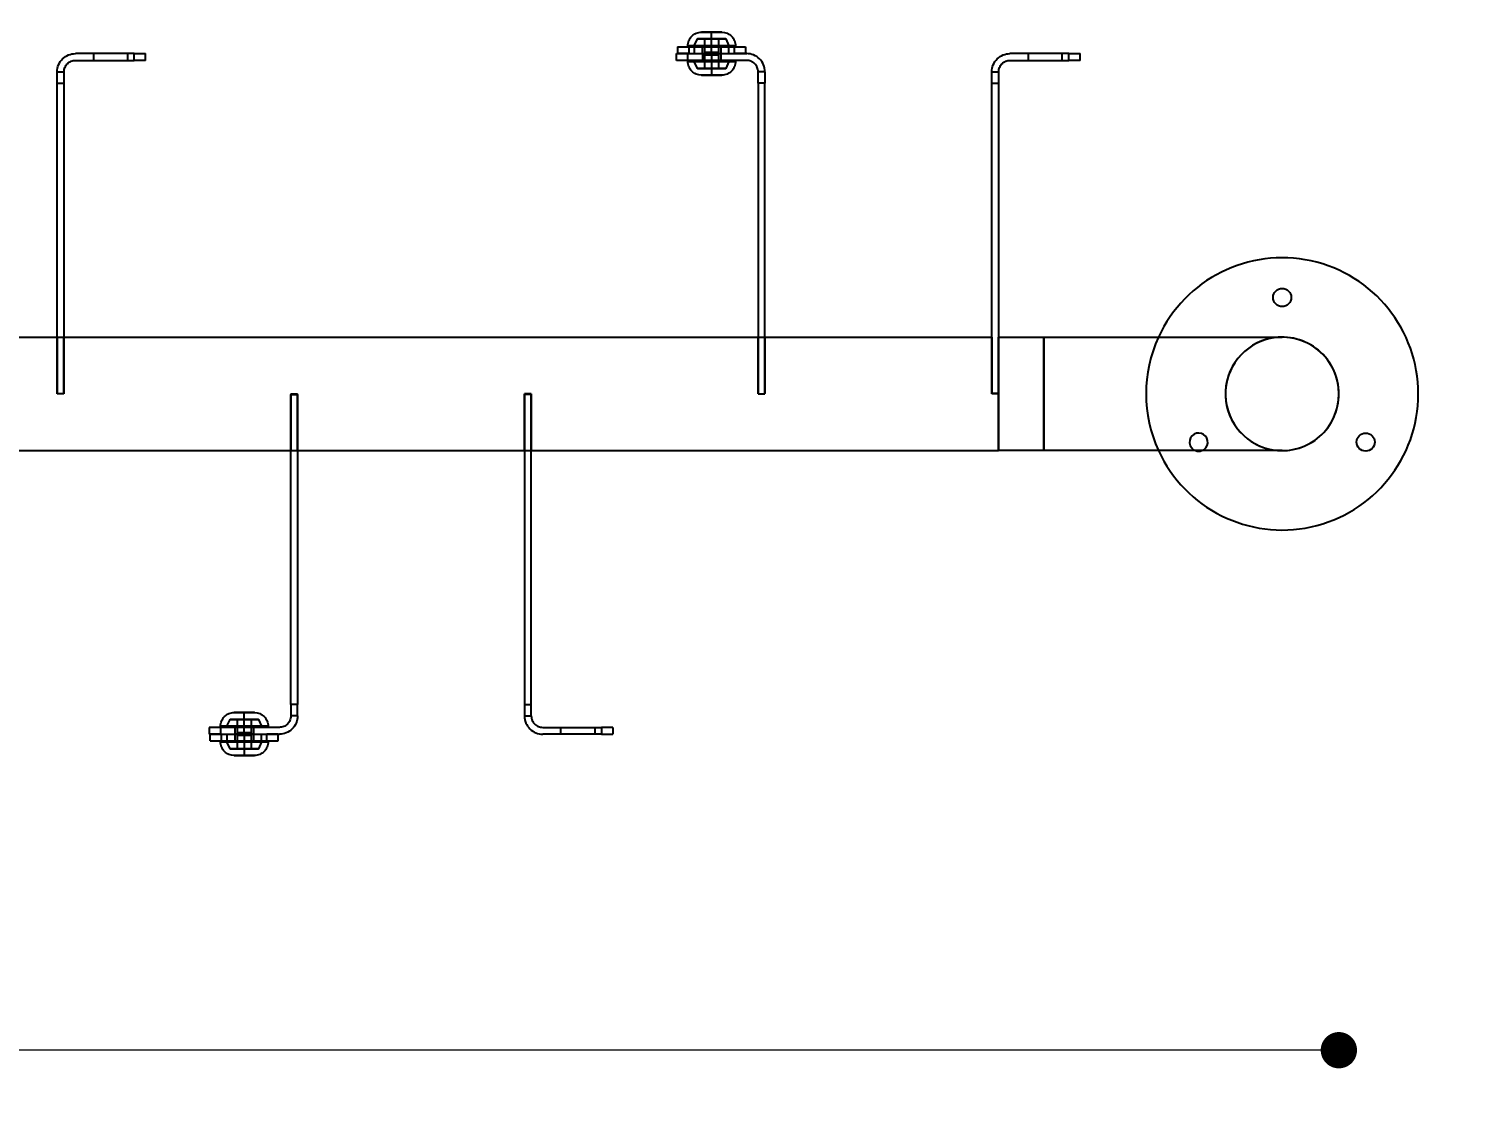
# Model space of a CAD drawing. Header units: millimetres. Extents: x 10366 to 13995, y 24552 to 29685.
# Drawn here: x 12678 to 13310, y 28549 to 29022 of the extents above; entities that cross this region are included whole.
import ezdxf

# ---------------------------------------------------------------- set-up
doc = ezdxf.new("R2010")
doc.units = ezdxf.units.MM
doc.header["$LTSCALE"] = 3
for name, color, linetype in [('Default', 7, 'Continuous'), ('Hidden_lines', 7, 'Continuous'), ('Red', 1, 'Continuous')]:
    doc.layers.add(name, color=color, linetype=linetype)
doc.styles.get("Standard").update_dxf_attribs({"font": 'arial.ttf'})
doc.dimstyles.new('MATEUSZ', dxfattribs={"dimtxt": 35, "dimasz": 16, "dimexe": 0.18, "dimexo": 0.0625, "dimgap": 0.09, "dimtad": 0, "dimdec": 0, "dimdsep": 46, "dimtxsty": 'Standard', "dimblk": 'DOT', "dimcen": 0.09, "dimse1": 1, "dimse2": 1, "dimadec": 0, "dimazin": 0, "dimtfac": 1, "dimtdec": 0, "dimtofl": 0, "dimtmove": 0, "dimatfit": 3, "dimfxl": 1, "dimtolj": 1, "dimtzin": 0, "dimlwd": 9, "dimlwe": 9, "dimarcsym": 0})

# ---------------------------------------------------------------- blocks, each defined once
blk = doc.blocks.new('_Dot')
at = {"color": 0, "linetype": 'ByBlock', "lineweight": -2}
blk.add_line((-0.5, 0), (-1, 0), dxfattribs=at)
at = {"color": 0, "linetype": 'ByBlock', "const_width": 0.5}
blk.add_lwpolyline([(-0.25, 0, 1), (0.25, 0, 1)], format="xyb", close=True, dxfattribs=at)
blk = doc.blocks.new('*D19')
at = {"color": 0, "lineweight": 9, "transparency": 16777216}
for p, q in [((11011.69, 28571.75), (12073.1, 28571.75)), ((13239.69, 28571.75), (12178.28, 28571.75))]:
    blk.add_line(p, q, dxfattribs=at)
at = {"layer": 'Defpoints', "color": 0, "transparency": 16777216}
for p in [(10995.69, 28861.08), (13255.69, 28861.08), (13255.69, 28571.75)]:
    blk.add_point(p, dxfattribs=at)
at = {"color": 0, "lineweight": 9, "transparency": 16777216, "xscale": 16, "yscale": 16, "zscale": 16, "rotation": 180}
blk.add_blockref('_Dot', (10995.69, 28571.75), dxfattribs=at)
at = {"color": 0, "lineweight": 9, "transparency": 16777216, "xscale": 16, "yscale": 16, "zscale": 16}
blk.add_blockref('_Dot', (13255.69, 28571.75), dxfattribs=at)
at = {"color": 0, "transparency": 16777216, "insert": (12125.69, 28571.75), "char_height": 35, "attachment_point": 5}
blk.add_mtext('\\A1;2260', dxfattribs=at)
blk = doc.blocks.new('*D20')
at = {"color": 0, "lineweight": 9, "transparency": 16777216}
for p, q in [((13481.99, 28998.08), (13481.99, 28899.81)), ((13481.99, 28724.08), (13481.99, 28822.35))]:
    blk.add_line(p, q, dxfattribs=at)
at = {"layer": 'Defpoints', "color": 0, "transparency": 16777216}
for p in [(12994.18, 29014.08), (13481.99, 29014.08), (12788.18, 28708.08)]:
    blk.add_point(p, dxfattribs=at)
at = {"color": 0, "lineweight": 9, "transparency": 16777216, "xscale": 16, "yscale": 16, "zscale": 16}
for p, rotation in [((13481.99, 29014.08), 90), ((13481.99, 28708.08), 270)]:
    blk.add_blockref('_Dot', p, dxfattribs=dict(at, rotation=rotation))
at = {"color": 0, "transparency": 16777216, "insert": (13481.99, 28861.08), "char_height": 35, "attachment_point": 5, "rotation": 90}
blk.add_mtext('\\A1;306', dxfattribs=at)
blk = doc.blocks.new('*D21')
at = {"color": 0, "lineweight": 9, "transparency": 16777216}
for p, q in [((13373.96, 28870.08), (13373.96, 28852.08)), ((13373.96, 28836.08), (13373.96, 28820.08))]:
    blk.add_line(p, q, dxfattribs=at)
at = {"layer": 'Defpoints', "color": 0, "transparency": 16777216}
for p in [(13125.69, 28886.08), (13125.69, 28836.08), (13373.96, 28836.08)]:
    blk.add_point(p, dxfattribs=at)
at = {"color": 0, "lineweight": 9, "transparency": 16777216, "xscale": 16, "yscale": 16, "zscale": 16}
for p, rotation in [((13373.96, 28886.08), 90), ((13373.96, 28836.08), 270)]:
    blk.add_blockref('_Dot', p, dxfattribs=dict(at, rotation=rotation))
at = {"color": 0, "transparency": 16777216, "insert": (13373.96, 28794.98), "char_height": 35, "attachment_point": 5, "rotation": 90}
blk.add_mtext('\\A1;50', dxfattribs=at)

msp = doc.modelspace()

# ---------------------------------------------------------------- linework, layer by layer
at = {"layer": 'Default', "color": 0}
for p, q in [((12964.18, 29014.08), (12964.18, 29011.08)), ((12969.18, 29014.08), (12969.18, 29011.08)), ((12969.18, 29014.08), (12989.18, 29014.08)), ((12989.18, 29014.08), (12989.18, 29011.08)), ((12994.18, 29014.08), (12994.18, 29011.08)), ((12724.69, 29011.08), (12698.71, 29011.08)), ((12698.71, 29008.08), (12724.69, 29008.08)), ((12724.69, 29008.08), (12724.69, 29011.08)), ((12729.69, 29008.08), (12729.69, 29011.08)), ((12963.69, 29008.08), (12963.69, 29011.08)), ((12968.69, 29011.08), (12994.67, 29011.08)), ((12968.69, 29008.08), (12968.69, 29011.08)), ((12994.67, 29008.08), (12968.69, 29008.08)), ((12969.18, 29011.08), (12989.18, 29011.08)), ((13136.69, 29011.08), (13110.71, 29011.08)), ((13110.71, 29008.08), (13136.69, 29008.08)), ((13136.69, 29008.08), (13136.69, 29011.08)), ((13141.69, 29008.08), (13141.69, 29011.08)), ((12690.69, 29003.06), (12693.69, 29003.06)), ((13002.69, 29003.06), (12999.69, 29003.06)), ((13102.69, 29003.06), (13105.69, 29003.06)), ((12690.69, 28998.06), (12693.69, 28998.06)), ((12690.69, 28861.23), (12690.69, 28998.06)), ((12693.69, 28998.06), (12693.69, 28861.23)), ((13002.69, 28998.06), (12999.69, 28998.06)), ((12999.69, 28998.06), (12999.69, 28861.23)), ((13002.69, 28861.23), (13002.69, 28998.06)), ((13102.69, 28998.06), (13105.69, 28998.06)), ((13102.69, 28861.29), (13102.69, 28998.06)), ((13105.69, 28998.06), (13105.69, 28861.29)), ((12467.21, 28886.08), (12773.21, 28886.08)), ((12773.21, 28886.08), (13102.69, 28886.03)), ((13105.69, 28886.08), (13125.69, 28886.08)), ((12690.69, 28861.08), (12690.69, 28861.23)), ((12693.69, 28861.08), (12690.69, 28861.08)), ((12693.69, 28861.23), (12693.69, 28861.08)), ((12793.69, 28861.08), (12796.69, 28861.08)), ((12793.69, 28724.1), (12793.69, 28860.88)), ((12793.69, 28860.88), (12796.69, 28860.88)), ((12796.69, 28860.88), (12796.69, 28724.1)), ((12899.69, 28861.08), (12896.69, 28861.08)), ((12896.69, 28860.88), (12896.69, 28724.1)), ((12899.69, 28860.88), (12896.69, 28860.88)), ((12899.69, 28860.88), (12898.54, 28860.88)), ((12899.69, 28724.1), (12899.69, 28860.88)), ((12999.69, 28861.23), (12999.69, 28861.08)), ((12999.69, 28861.08), (13002.69, 28861.08)), ((13002.69, 28861.08), (13002.69, 28861.23)), ((13105.69, 28861.29), (13102.69, 28861.29)), ((13102.69, 28861.08), (13102.69, 28861.29)), ((13105.69, 28861.29), (13102.69, 28861.29)), ((13105.69, 28861.08), (13102.69, 28861.08)), ((13105.69, 28861.29), (13105.69, 28861.08)), ((12487.69, 28836.08), (12793.69, 28836.08)), ((12796.69, 28836.08), (12896.69, 28836.08)), ((12899.69, 28836.08), (13105.69, 28836.08)), ((13125.69, 28836.08), (13105.69, 28836.08)), ((12796.69, 28724.1), (12793.69, 28724.1)), ((12896.69, 28724.1), (12899.69, 28724.1)), ((12796.69, 28719.1), (12793.69, 28719.1)), ((12896.69, 28719.1), (12899.69, 28719.1)), ((12757.69, 28714.08), (12757.69, 28711.08)), ((12758.18, 28708.08), (12758.18, 28711.08)), ((12788.67, 28714.08), (12762.69, 28714.08)), ((12762.69, 28714.08), (12762.69, 28711.08)), ((12762.69, 28711.08), (12788.67, 28711.08)), ((12763.18, 28711.08), (12783.18, 28711.08)), ((12763.18, 28708.08), (12763.18, 28711.08)), ((12783.18, 28708.08), (12783.18, 28711.08)), ((12788.18, 28708.08), (12788.18, 28711.08)), ((12904.71, 28714.08), (12930.69, 28714.08)), ((12930.69, 28711.08), (12904.71, 28711.08)), ((12930.69, 28714.08), (12930.69, 28711.08)), ((12935.69, 28714.08), (12935.69, 28711.08)), ((12763.18, 28708.08), (12783.18, 28708.08))]:
    msp.add_line(p, q, dxfattribs=at)
for points in [[(12964.18, 29014.08, 0), (12964.18, 29014.08, 0), (12964.18, 29014.08, 0), (12964.18, 29014.08, 0), (12964.18, 29014.08, 0), (12964.18, 29014.08, 0), (12964.18, 29014.08, 0), (12964.18, 29014.08, 0), (12964.18, 29014.08, 0), (12964.18, 29014.08, 0), (12964.19, 29014.08, 0), (12964.19, 29014.08, 0), (12964.19, 29014.08, 0), (12964.22, 29014.08, 0), (12964.33, 29014.08, 0), (12964.8, 29014.08, 0), (12969.18, 29014.08, 0)], [(12989.18, 29014.08, 0), (12994.18, 29014.08, 0)], [(12690.69, 29003.06, 0), (12690.73, 29003.86, 0), (12690.85, 29004.65, 0), (12691.05, 29005.43, 0), (12691.32, 29006.17, 0), (12691.67, 29006.89, 0), (12692.08, 29007.56, 0), (12692.55, 29008.2, 0), (12693.09, 29008.78, 0), (12693.67, 29009.3, 0), (12694.3, 29009.76, 0), (12694.98, 29010.16, 0), (12695.68, 29010.49, 0), (12696.42, 29010.75, 0), (12697.17, 29010.93, 0), (12697.94, 29011.05, 0), (12698.71, 29011.08, 0)], [(12693.69, 29003.06, 0), (12693.72, 29003.57, 0), (12693.8, 29004.07, 0), (12693.92, 29004.56, 0), (12694.09, 29005.03, 0), (12694.31, 29005.47, 0), (12694.57, 29005.9, 0), (12694.87, 29006.29, 0), (12695.21, 29006.65, 0), (12695.57, 29006.98, 0), (12695.97, 29007.27, 0), (12696.39, 29007.51, 0), (12696.83, 29007.72, 0), (12697.29, 29007.88, 0), (12697.76, 29007.99, 0), (12698.23, 29008.06, 0), (12698.71, 29008.08, 0)], [(12724.69, 29011.08, 0), (12729.69, 29011.08, 0)], [(12729.69, 29008.08, 0), (12729.69, 29008.08, 0), (12729.69, 29008.08, 0), (12729.69, 29008.08, 0), (12729.69, 29008.08, 0), (12729.69, 29008.08, 0), (12729.69, 29008.08, 0), (12729.69, 29008.08, 0), (12729.69, 29008.08, 0), (12729.69, 29008.08, 0), (12729.69, 29008.08, 0), (12729.69, 29008.08, 0), (12729.69, 29008.08, 0), (12729.69, 29008.08, 0), (12729.66, 29008.08, 0), (12729.55, 29008.08, 0), (12729.08, 29008.08, 0), (12724.69, 29008.08, 0)], [(12963.69, 29011.08, 0), (12963.69, 29011.08, 0), (12963.69, 29011.08, 0), (12963.69, 29011.08, 0), (12963.69, 29011.08, 0), (12963.69, 29011.08, 0), (12963.69, 29011.08, 0), (12963.69, 29011.08, 0), (12963.69, 29011.08, 0), (12963.69, 29011.08, 0), (12963.7, 29011.08, 0), (12963.7, 29011.08, 0), (12963.7, 29011.08, 0), (12963.73, 29011.08, 0), (12963.84, 29011.08, 0), (12964.31, 29011.08, 0), (12968.69, 29011.08, 0)], [(12968.69, 29008.08, 0), (12963.69, 29008.08, 0)], [(12969.18, 29011.08, 0), (12964.18, 29011.08, 0)], [(12994.18, 29011.08, 0), (12994.18, 29011.08, 0), (12994.18, 29011.08, 0), (12994.18, 29011.08, 0), (12994.18, 29011.08, 0), (12994.18, 29011.08, 0), (12994.18, 29011.08, 0), (12994.18, 29011.08, 0), (12994.18, 29011.08, 0), (12994.18, 29011.08, 0), (12994.18, 29011.08, 0), (12994.18, 29011.08, 0), (12994.18, 29011.08, 0), (12994.15, 29011.08, 0), (12994.04, 29011.08, 0), (12993.57, 29011.08, 0), (12989.18, 29011.08, 0)], [(13002.69, 29003.06, 0), (13002.65, 29003.86, 0), (13002.54, 29004.65, 0), (13002.34, 29005.43, 0), (13002.07, 29006.17, 0), (13001.72, 29006.89, 0), (13001.31, 29007.56, 0), (13000.84, 29008.2, 0), (13000.3, 29008.78, 0), (12999.72, 29009.3, 0), (12999.09, 29009.76, 0), (12998.41, 29010.16, 0), (12997.7, 29010.49, 0), (12996.97, 29010.75, 0), (12996.22, 29010.93, 0), (12995.45, 29011.05, 0), (12994.67, 29011.08, 0)], [(12999.69, 29003.06, 0), (12999.67, 29003.57, 0), (12999.59, 29004.07, 0), (12999.47, 29004.56, 0), (12999.29, 29005.03, 0), (12999.08, 29005.47, 0), (12998.82, 29005.9, 0), (12998.52, 29006.29, 0), (12998.18, 29006.65, 0), (12997.82, 29006.98, 0), (12997.42, 29007.27, 0), (12997, 29007.51, 0), (12996.56, 29007.72, 0), (12996.1, 29007.88, 0), (12995.63, 29007.99, 0), (12995.16, 29008.06, 0), (12994.67, 29008.08, 0)], [(13102.69, 29003.06, 0), (13102.73, 29003.86, 0), (13102.85, 29004.65, 0), (13103.05, 29005.43, 0), (13103.32, 29006.17, 0), (13103.67, 29006.89, 0), (13104.08, 29007.56, 0), (13104.55, 29008.2, 0), (13105.09, 29008.78, 0), (13105.67, 29009.3, 0), (13106.3, 29009.76, 0), (13106.98, 29010.16, 0), (13107.68, 29010.49, 0), (13108.42, 29010.75, 0), (13109.17, 29010.93, 0), (13109.94, 29011.05, 0), (13110.71, 29011.08, 0)], [(13105.69, 29003.06, 0), (13105.72, 29003.57, 0), (13105.8, 29004.07, 0), (13105.92, 29004.56, 0), (13106.09, 29005.03, 0), (13106.31, 29005.47, 0), (13106.57, 29005.9, 0), (13106.87, 29006.29, 0), (13107.21, 29006.65, 0), (13107.57, 29006.98, 0), (13107.97, 29007.27, 0), (13108.39, 29007.51, 0), (13108.83, 29007.72, 0), (13109.29, 29007.88, 0), (13109.76, 29007.99, 0), (13110.23, 29008.06, 0), (13110.71, 29008.08, 0)], [(13136.69, 29011.08, 0), (13141.69, 29011.08, 0)], [(13141.69, 29008.08, 0), (13141.69, 29008.08, 0), (13141.69, 29008.08, 0), (13141.69, 29008.08, 0), (13141.69, 29008.08, 0), (13141.69, 29008.08, 0), (13141.69, 29008.08, 0), (13141.69, 29008.08, 0), (13141.69, 29008.08, 0), (13141.69, 29008.08, 0), (13141.69, 29008.08, 0), (13141.69, 29008.08, 0), (13141.69, 29008.08, 0), (13141.69, 29008.08, 0), (13141.66, 29008.08, 0), (13141.55, 29008.08, 0), (13141.08, 29008.08, 0), (13136.69, 29008.08, 0)], [(12690.69, 28998.06, 0), (12690.69, 29003.06, 0)], [(12693.69, 29003.06, 0), (12693.69, 29003.06, 0), (12693.69, 29003.06, 0), (12693.69, 29003.06, 0), (12693.69, 29003.06, 0), (12693.69, 29003.06, 0), (12693.69, 29003.06, 0), (12693.69, 29003.06, 0), (12693.69, 29003.06, 0), (12693.69, 29003.06, 0), (12693.69, 29003.06, 0), (12693.69, 29003.06, 0), (12693.69, 29003.06, 0), (12693.69, 29003.05, 0), (12693.69, 29003.03, 0), (12693.69, 29002.92, 0), (12693.69, 29002.45, 0), (12693.69, 28998.06, 0)], [(12999.69, 28998.06, 0), (12999.69, 29003.06, 0)], [(13002.69, 29003.06, 0), (13002.69, 29003.06, 0), (13002.69, 29003.06, 0), (13002.69, 29003.06, 0), (13002.69, 29003.06, 0), (13002.69, 29003.06, 0), (13002.69, 29003.06, 0), (13002.69, 29003.06, 0), (13002.69, 29003.06, 0), (13002.69, 29003.06, 0), (13002.69, 29003.06, 0), (13002.69, 29003.06, 0), (13002.69, 29003.06, 0), (13002.69, 29003.05, 0), (13002.69, 29003.03, 0), (13002.69, 29002.92, 0), (13002.69, 29002.45, 0), (13002.69, 28998.06, 0)], [(13102.69, 28998.06, 0), (13102.69, 29003.06, 0)], [(13105.69, 29003.06, 0), (13105.69, 29003.06, 0), (13105.69, 29003.06, 0), (13105.69, 29003.06, 0), (13105.69, 29003.06, 0), (13105.69, 29003.06, 0), (13105.69, 29003.06, 0), (13105.69, 29003.06, 0), (13105.69, 29003.06, 0), (13105.69, 29003.06, 0), (13105.69, 29003.06, 0), (13105.69, 29003.06, 0), (13105.69, 29003.06, 0), (13105.69, 29003.05, 0), (13105.69, 29003.03, 0), (13105.69, 29002.92, 0), (13105.69, 29002.45, 0), (13105.69, 28998.06, 0)], [(12690.69, 28886.08, 0), (12690.69, 28886.08, 0), (12690.69, 28886.08, 0), (12690.69, 28886.08, 0), (12690.69, 28886.08, 0), (12690.69, 28886.08, 0), (12690.69, 28886.08, 0), (12690.69, 28886.08, 0), (12690.69, 28886.08, 0), (12690.69, 28886.08, 0), (12690.69, 28886.08, 0), (12690.69, 28886.07, 0), (12690.69, 28886.03, 0), (12690.69, 28885.64, 0), (12690.69, 28883.67, 0), (12690.69, 28861.23, 0)], [(12693.69, 28886.08, 0), (12693.69, 28886.08, 0), (12693.69, 28886.08, 0), (12693.69, 28886.08, 0), (12693.69, 28886.08, 0), (12693.69, 28886.08, 0), (12693.69, 28886.08, 0), (12693.69, 28886.08, 0), (12693.69, 28886.08, 0), (12693.69, 28886.08, 0), (12693.69, 28886.08, 0), (12693.69, 28886.07, 0), (12693.69, 28886.03, 0), (12693.69, 28885.64, 0), (12693.69, 28883.67, 0), (12693.69, 28861.23, 0)], [(12999.69, 28886.08, 0), (12999.69, 28886.08, 0), (12999.69, 28886.08, 0), (12999.69, 28886.08, 0), (12999.69, 28886.08, 0), (12999.69, 28886.08, 0), (12999.69, 28886.08, 0), (12999.69, 28886.08, 0), (12999.69, 28886.08, 0), (12999.69, 28886.08, 0), (12999.69, 28886.08, 0), (12999.69, 28886.07, 0), (12999.69, 28886.03, 0), (12999.69, 28885.64, 0), (12999.69, 28883.67, 0), (12999.69, 28861.23, 0)], [(13002.69, 28886.08, 0), (13002.69, 28886.08, 0), (13002.69, 28886.08, 0), (13002.69, 28886.08, 0), (13002.69, 28886.08, 0), (13002.69, 28886.08, 0), (13002.69, 28886.08, 0), (13002.69, 28886.08, 0), (13002.69, 28886.08, 0), (13002.69, 28886.08, 0), (13002.69, 28886.08, 0), (13002.69, 28886.07, 0), (13002.69, 28886.03, 0), (13002.69, 28885.64, 0), (13002.69, 28883.67, 0), (13002.69, 28861.23, 0)], [(13102.69, 28886.08, 0), (13102.69, 28886.08, 0), (13102.69, 28886.08, 0), (13102.69, 28886.08, 0), (13102.69, 28886.08, 0), (13102.69, 28886.08, 0), (13102.69, 28886.08, 0), (13102.69, 28886.08, 0), (13102.69, 28886.08, 0), (13102.69, 28886.08, 0), (13102.69, 28886.08, 0), (13102.69, 28886.07, 0), (13102.69, 28886.03, 0), (13102.69, 28885.64, 0), (13102.69, 28883.67, 0), (13102.69, 28861.29, 0)], [(13105.69, 28886.08, 0), (13105.69, 28886.08, 0), (13105.69, 28886.08, 0), (13105.69, 28886.08, 0), (13105.69, 28886.08, 0), (13105.69, 28886.08, 0), (13105.69, 28886.08, 0), (13105.69, 28886.08, 0), (13105.69, 28886.08, 0), (13105.69, 28886.08, 0), (13105.69, 28886.08, 0), (13105.69, 28886.08, 0), (13105.69, 28886.07, 0), (13105.69, 28886.04, 0), (13105.69, 28885.91, 0), (13105.69, 28885.35, 0), (13105.69, 28883, 0), (13105.69, 28861.08, 0)], [(13105.69, 28886.08, 0), (13105.69, 28886.08, 0), (13105.69, 28886.08, 0), (13105.69, 28886.08, 0), (13105.69, 28886.08, 0), (13105.69, 28886.08, 0), (13105.69, 28886.08, 0), (13105.69, 28886.08, 0), (13105.69, 28886.08, 0), (13105.69, 28886.08, 0), (13105.69, 28886.08, 0), (13105.69, 28886.08, 0), (13105.69, 28886.07, 0), (13105.69, 28886.04, 0), (13105.69, 28885.91, 0), (13105.69, 28885.36, 0), (13105.69, 28883.04, 0), (13105.69, 28861.29, 0)], [(13125.69, 28886.08, 0), (13125.69, 28886.08, 0), (13125.69, 28886.08, 0), (13125.69, 28886.08, 0), (13125.69, 28886.08, 0), (13125.69, 28886.08, 0), (13125.69, 28886.08, 0), (13125.69, 28886.08, 0), (13125.69, 28886.08, 0), (13125.69, 28886.08, 0), (13125.69, 28886.08, 0), (13125.69, 28886.08, 0), (13125.69, 28886.07, 0), (13125.69, 28886.04, 0), (13125.69, 28885.91, 0), (13125.69, 28885.35, 0), (13125.69, 28883, 0), (13125.69, 28861.08, 0)], [(13125.69, 28886.08, 0), (13230.69, 28886.08, 0)], [(13255.69, 28861.08, 0), (13255.54, 28863.84, 0), (13255.09, 28866.56, 0), (13254.33, 28869.22, 0), (13253.29, 28871.78, 0), (13251.97, 28874.21, 0), (13250.4, 28876.47, 0), (13248.58, 28878.55, 0), (13246.54, 28880.42, 0), (13244.31, 28882.05, 0), (13241.92, 28883.42, 0), (13239.39, 28884.52, 0), (13236.75, 28885.34, 0), (13234.04, 28885.86, 0), (13231.28, 28886.08, 0), (13228.52, 28885.99, 0), (13225.79, 28885.6, 0)], [(12793.69, 28836.08, 0), (12793.69, 28836.08, 0), (12793.69, 28836.08, 0), (12793.69, 28836.08, 0), (12793.69, 28836.08, 0), (12793.69, 28836.08, 0), (12793.69, 28836.08, 0), (12793.69, 28836.08, 0), (12793.69, 28836.08, 0), (12793.69, 28836.08, 0), (12793.69, 28836.09, 0), (12793.69, 28836.1, 0), (12793.69, 28836.13, 0), (12793.69, 28836.53, 0), (12793.69, 28838.49, 0), (12793.69, 28860.88, 0)], [(12796.69, 28860.88, 0), (12796.69, 28836.08, 0)], [(12896.69, 28860.88, 0), (12896.69, 28836.08, 0)], [(12899.69, 28836.08, 0), (12899.69, 28836.08, 0), (12899.69, 28836.08, 0), (12899.69, 28836.08, 0), (12899.69, 28836.08, 0), (12899.69, 28836.08, 0), (12899.69, 28836.08, 0), (12899.69, 28836.08, 0), (12899.69, 28836.08, 0), (12899.69, 28836.08, 0), (12899.69, 28836.09, 0), (12899.69, 28836.1, 0), (12899.69, 28836.13, 0), (12899.69, 28836.53, 0), (12899.69, 28838.49, 0), (12899.69, 28860.88, 0)], [(13105.69, 28861.08, 0), (13105.69, 28836.08, 0)], [(13125.69, 28861.08, 0), (13125.69, 28836.08, 0)], [(13227.7, 28836.26, 0), (13230.34, 28836.09, 0), (13232.97, 28836.19, 0), (13235.59, 28836.57, 0), (13238.15, 28837.22, 0), (13240.62, 28838.14, 0), (13242.99, 28839.31, 0), (13245.22, 28840.73, 0), (13247.28, 28842.38, 0), (13249.16, 28844.23, 0), (13250.84, 28846.27, 0), (13252.29, 28848.48, 0), (13253.49, 28850.83, 0), (13254.45, 28853.29, 0), (13255.14, 28855.84, 0), (13255.56, 28858.45, 0), (13255.69, 28861.08, 0)], [(13230.69, 28836.08, 0), (13230.69, 28836.08, 0), (13230.68, 28836.08, 0), (13230.61, 28836.08, 0), (13230.28, 28836.08, 0), (13228.88, 28836.08, 0), (13213.66, 28836.08, 0), (13125.69, 28836.08, 0)], [(12793.69, 28724.1, 0), (12793.69, 28719.1, 0)], [(12796.69, 28719.1, 0), (12796.69, 28719.1, 0), (12796.69, 28719.1, 0), (12796.69, 28719.1, 0), (12796.69, 28719.1, 0), (12796.69, 28719.1, 0), (12796.69, 28719.1, 0), (12796.69, 28719.1, 0), (12796.69, 28719.1, 0), (12796.69, 28719.1, 0), (12796.69, 28719.1, 0), (12796.69, 28719.1, 0), (12796.69, 28719.11, 0), (12796.69, 28719.11, 0), (12796.69, 28719.14, 0), (12796.69, 28719.25, 0), (12796.69, 28719.72, 0), (12796.69, 28724.1, 0)], [(12896.69, 28724.1, 0), (12896.69, 28719.1, 0)], [(12899.69, 28719.1, 0), (12899.69, 28719.1, 0), (12899.69, 28719.1, 0), (12899.69, 28719.1, 0), (12899.69, 28719.1, 0), (12899.69, 28719.1, 0), (12899.69, 28719.1, 0), (12899.69, 28719.1, 0), (12899.69, 28719.1, 0), (12899.69, 28719.1, 0), (12899.69, 28719.1, 0), (12899.69, 28719.1, 0), (12899.69, 28719.11, 0), (12899.69, 28719.11, 0), (12899.69, 28719.14, 0), (12899.69, 28719.25, 0), (12899.69, 28719.72, 0), (12899.69, 28724.1, 0)], [(12796.69, 28719.1, 0), (12796.65, 28718.3, 0), (12796.54, 28717.51, 0), (12796.34, 28716.74, 0), (12796.07, 28715.99, 0), (12795.72, 28715.28, 0), (12795.31, 28714.6, 0), (12794.84, 28713.97, 0), (12794.3, 28713.39, 0), (12793.72, 28712.87, 0), (12793.09, 28712.41, 0), (12792.41, 28712.01, 0), (12791.7, 28711.68, 0), (12790.97, 28711.42, 0), (12790.22, 28711.23, 0), (12789.45, 28711.12, 0), (12788.67, 28711.08, 0)], [(12793.69, 28719.1, 0), (12793.67, 28718.6, 0), (12793.59, 28718.1, 0), (12793.47, 28717.61, 0), (12793.29, 28717.14, 0), (12793.08, 28716.69, 0), (12792.82, 28716.27, 0), (12792.52, 28715.88, 0), (12792.18, 28715.51, 0), (12791.82, 28715.19, 0), (12791.42, 28714.9, 0), (12791, 28714.65, 0), (12790.56, 28714.45, 0), (12790.1, 28714.29, 0), (12789.63, 28714.18, 0), (12789.16, 28714.11, 0), (12788.67, 28714.08, 0)], [(12896.69, 28719.1, 0), (12896.73, 28718.3, 0), (12896.85, 28717.51, 0), (12897.05, 28716.74, 0), (12897.32, 28715.99, 0), (12897.67, 28715.28, 0), (12898.08, 28714.6, 0), (12898.55, 28713.97, 0), (12899.09, 28713.39, 0), (12899.67, 28712.87, 0), (12900.3, 28712.41, 0), (12900.98, 28712.01, 0), (12901.68, 28711.68, 0), (12902.42, 28711.42, 0), (12903.17, 28711.23, 0), (12903.94, 28711.12, 0), (12904.71, 28711.08, 0)], [(12899.69, 28719.1, 0), (12899.72, 28718.6, 0), (12899.8, 28718.1, 0), (12899.92, 28717.61, 0), (12900.09, 28717.14, 0), (12900.31, 28716.69, 0), (12900.57, 28716.27, 0), (12900.87, 28715.88, 0), (12901.21, 28715.51, 0), (12901.57, 28715.19, 0), (12901.97, 28714.9, 0), (12902.39, 28714.65, 0), (12902.83, 28714.45, 0), (12903.29, 28714.29, 0), (12903.76, 28714.18, 0), (12904.23, 28714.11, 0), (12904.71, 28714.08, 0)], [(12762.69, 28714.08, 0), (12757.69, 28714.08, 0)], [(12757.69, 28711.08, 0), (12757.69, 28711.08, 0), (12757.69, 28711.08, 0), (12757.69, 28711.08, 0), (12757.69, 28711.08, 0), (12757.69, 28711.08, 0), (12757.69, 28711.08, 0), (12757.69, 28711.08, 0), (12757.69, 28711.08, 0), (12757.69, 28711.08, 0), (12757.7, 28711.08, 0), (12757.7, 28711.08, 0), (12757.7, 28711.08, 0), (12757.73, 28711.08, 0), (12757.84, 28711.08, 0), (12758.31, 28711.08, 0), (12762.69, 28711.08, 0)], [(12763.18, 28711.08, 0), (12758.18, 28711.08, 0)], [(12788.18, 28711.08, 0), (12788.18, 28711.08, 0), (12788.18, 28711.08, 0), (12788.18, 28711.08, 0), (12788.18, 28711.08, 0), (12788.18, 28711.08, 0), (12788.18, 28711.08, 0), (12788.18, 28711.08, 0), (12788.18, 28711.08, 0), (12788.18, 28711.08, 0), (12788.18, 28711.08, 0), (12788.18, 28711.08, 0), (12788.18, 28711.08, 0), (12788.18, 28711.08, 0), (12788.15, 28711.08, 0), (12788.04, 28711.08, 0), (12787.57, 28711.08, 0), (12783.18, 28711.08, 0)], [(12935.69, 28714.08, 0), (12935.69, 28714.08, 0), (12935.69, 28714.08, 0), (12935.69, 28714.08, 0), (12935.69, 28714.08, 0), (12935.69, 28714.08, 0), (12935.69, 28714.08, 0), (12935.69, 28714.08, 0), (12935.69, 28714.08, 0), (12935.69, 28714.08, 0), (12935.69, 28714.08, 0), (12935.69, 28714.08, 0), (12935.69, 28714.08, 0), (12935.69, 28714.08, 0), (12935.66, 28714.08, 0), (12935.55, 28714.08, 0), (12935.08, 28714.08, 0), (12930.69, 28714.08, 0)], [(12930.69, 28711.08, 0), (12935.69, 28711.08, 0)], [(12758.18, 28708.08, 0), (12758.18, 28708.08, 0), (12758.18, 28708.08, 0), (12758.18, 28708.08, 0), (12758.18, 28708.08, 0), (12758.18, 28708.08, 0), (12758.18, 28708.08, 0), (12758.18, 28708.08, 0), (12758.18, 28708.08, 0), (12758.18, 28708.08, 0), (12758.18, 28708.08, 0), (12758.19, 28708.08, 0), (12758.19, 28708.08, 0), (12758.19, 28708.08, 0), (12758.22, 28708.08, 0), (12758.33, 28708.08, 0), (12758.8, 28708.08, 0), (12763.18, 28708.08, 0)], [(12783.18, 28708.08, 0), (12788.18, 28708.08, 0)]]:
    msp.add_polyline3d(points, dxfattribs=at)
for centre in [(13230.69, 28903.58), (13267.5, 28839.83)]:
    msp.add_circle(centre, 4, dxfattribs=at)
for centre, radius, start, end in [((13230.69, 28861.08), 60, 0, 155.37568), ((13230.69, 28861.08), 25, 0, 100.48412), ((13230.69, 28861.08), 60, 204.62432, 0), ((13230.69, 28861.08), 25, 262.32921, 360), ((13193.89, 28839.83), 4, 249.63587, 290.36413)]:
    msp.add_arc(centre, radius, start, end, dxfattribs=at)
at = {"layer": 'Hidden_lines', "color": 0}
for p, q in [((12971.55, 29014.54), (12972.95, 29017.54)), ((12971.68, 29011.08), (12971.68, 29014.08)), ((12975.18, 29011.08), (12975.18, 29014.08)), ((12976.18, 29014.54), (12976.18, 29017.54)), ((12976.18, 29011.54), (12976.18, 29014.08)), ((12979.18, 29014.54), (12979.18, 29017.54)), ((12979.18, 29011.54), (12979.18, 29014.08)), ((12982.18, 29017.54), (12982.18, 29014.08)), ((12983.18, 29014.08), (12983.18, 29011.08)), ((12985.42, 29017.54), (12986.82, 29014.54)), ((12986.68, 29014.08), (12986.68, 29011.08)), ((12706.7, 29011.08), (12706.7, 29008.08)), ((12721.7, 29011.08), (12721.7, 29008.08)), ((12975.18, 29011.08), (12975.18, 29008.08)), ((12976.18, 29008.08), (12976.18, 29010.57)), ((12979.18, 29010.57), (12979.18, 29008.08)), ((12982.18, 29013.51), (12982.18, 29011.54)), ((12982.18, 29010.57), (12982.18, 29008.08)), ((12983.18, 29011.08), (12983.18, 29008.08)), ((13118.7, 29011.08), (13118.7, 29008.08)), ((13133.7, 29008.08), (13133.7, 29011.08)), ((12972.95, 29004.57), (12971.55, 29007.57)), ((12976.18, 29004.57), (12976.18, 29007.57)), ((12979.18, 29007.57), (12979.18, 29004.57)), ((12982.18, 29007.57), (12982.18, 29004.57)), ((12986.82, 29007.57), (12985.42, 29004.57)), ((12793.69, 28860.88), (12796.69, 28860.88)), ((12897.92, 28860.88), (12896.69, 28860.88)), ((12793.69, 28836.08), (12796.69, 28836.08)), ((12793.69, 28836.08), (12796.69, 28836.08)), ((12896.69, 28836.08), (12899.69, 28836.08)), ((12896.69, 28836.08), (12899.69, 28836.08)), ((12765.55, 28714.6), (12766.95, 28717.6)), ((12770.18, 28714.6), (12770.18, 28717.6)), ((12773.18, 28714.6), (12773.18, 28717.6)), ((12776.18, 28717.6), (12776.18, 28714.08)), ((12779.42, 28717.6), (12780.82, 28714.6)), ((12765.68, 28708.08), (12765.68, 28711.08)), ((12769.18, 28711.08), (12769.18, 28714.08)), ((12769.18, 28708.08), (12769.18, 28711.08)), ((12770.18, 28711.6), (12770.18, 28714.08)), ((12773.18, 28711.6), (12773.18, 28714.08)), ((12776.18, 28713.72), (12776.18, 28711.6)), ((12777.18, 28714.08), (12777.18, 28711.08)), ((12777.18, 28711.08), (12777.18, 28708.08)), ((12780.68, 28711.08), (12780.68, 28708.08)), ((12912.7, 28711.08), (12912.7, 28714.08)), ((12927.7, 28714.08), (12927.7, 28711.08)), ((12766.95, 28704.63), (12765.55, 28707.63)), ((12770.18, 28708.08), (12770.18, 28710.63)), ((12770.18, 28704.63), (12770.18, 28708.08)), ((12773.18, 28710.63), (12773.18, 28708.08)), ((12773.18, 28707.63), (12773.18, 28704.63)), ((12776.18, 28710.63), (12776.18, 28708.08)), ((12776.18, 28707.63), (12776.18, 28704.63)), ((12780.82, 28707.63), (12779.42, 28704.63))]:
    msp.add_line(p, q, dxfattribs=at)
for points in [[(12979.18, 29017.54, 0), (12972.95, 29017.54, 0)], [(12979.18, 29017.54, 0), (12985.42, 29017.54, 0)], [(12979.18, 29011.54, 0), (12976.18, 29011.54, 0)], [(12979.18, 29010.57, 0), (12976.18, 29010.57, 0)], [(12979.18, 29011.54, 0), (12982.18, 29011.54, 0)], [(12979.18, 29010.57, 0), (12982.18, 29010.57, 0)], [(12979.18, 29004.57, 0), (12972.95, 29004.57, 0)], [(12979.18, 29004.57, 0), (12985.42, 29004.57, 0)], [(12773.18, 28717.6, 0), (12766.95, 28717.6, 0)], [(12773.18, 28717.6, 0), (12779.42, 28717.6, 0)], [(12773.18, 28711.08, 0), (12776.01, 28711.08, 0), (12776.9, 28711.08, 0), (12777.12, 28711.08, 0), (12777.17, 28711.08, 0), (12777.18, 28711.08, 0), (12777.18, 28711.08, 0), (12777.18, 28711.08, 0), (12777.18, 28711.08, 0), (12777.18, 28711.08, 0), (12777.18, 28711.08, 0), (12777.18, 28711.08, 0), (12777.18, 28711.08, 0), (12777.18, 28711.08, 0), (12777.18, 28711.08, 0), (12777.18, 28711.08, 0), (12777.18, 28711.08, 0), (12777.18, 28711.08, 0), (12777.18, 28711.08, 0), (12777.18, 28711.08, 0), (12777.18, 28711.08, 0), (12777.18, 28711.08, 0), (12777.18, 28711.08, 0), (12777.18, 28711.08, 0), (12777.18, 28711.08, 0), (12777.18, 28711.08, 0), (12777.18, 28711.08, 0), (12777.16, 28711.08, 0), (12777.07, 28711.08, 0), (12776.69, 28711.08, 0), (12769.79, 28711.08, 0), (12769.19, 28711.08, 0), (12769.19, 28711.08, 0), (12769.18, 28711.08, 0), (12769.18, 28711.08, 0), (12769.18, 28711.08, 0), (12769.18, 28711.08, 0), (12769.18, 28711.08, 0), (12769.18, 28711.08, 0), (12769.18, 28711.08, 0), (12769.18, 28711.08, 0), (12769.18, 28711.08, 0), (12769.18, 28711.08, 0), (12769.18, 28711.08, 0), (12769.18, 28711.08, 0), (12769.18, 28711.08, 0), (12769.18, 28711.08, 0), (12769.18, 28711.08, 0), (12769.19, 28711.08, 0), (12769.19, 28711.08, 0), (12769.19, 28711.08, 0), (12769.21, 28711.08, 0), (12769.3, 28711.08, 0), (12769.68, 28711.08, 0)], [(12773.18, 28711.6, 0), (12771.06, 28711.6, 0), (12770.4, 28711.6, 0), (12770.23, 28711.6, 0), (12770.2, 28711.6, 0), (12770.19, 28711.6, 0), (12770.19, 28711.6, 0), (12770.18, 28711.6, 0), (12770.18, 28711.6, 0), (12770.18, 28711.6, 0), (12770.18, 28711.6, 0), (12770.18, 28711.6, 0), (12770.18, 28711.6, 0), (12770.18, 28711.6, 0), (12770.18, 28711.6, 0), (12770.18, 28711.6, 0), (12770.18, 28711.6, 0), (12770.18, 28711.6, 0), (12770.18, 28711.6, 0), (12770.18, 28711.6, 0), (12770.18, 28711.6, 0), (12770.18, 28711.6, 0), (12770.18, 28711.6, 0), (12770.18, 28711.6, 0), (12770.18, 28711.6, 0), (12770.18, 28711.6, 0), (12770.19, 28711.6, 0), (12770.19, 28711.6, 0), (12770.19, 28711.6, 0), (12770.21, 28711.6, 0), (12770.27, 28711.6, 0), (12770.55, 28711.6, 0)], [(12773.18, 28711.6, 0), (12775.31, 28711.6, 0), (12775.97, 28711.6, 0), (12776.13, 28711.6, 0), (12776.17, 28711.6, 0), (12776.18, 28711.6, 0), (12776.18, 28711.6, 0), (12776.18, 28711.6, 0), (12776.18, 28711.6, 0), (12776.18, 28711.6, 0), (12776.18, 28711.6, 0), (12776.18, 28711.6, 0), (12776.18, 28711.6, 0), (12776.18, 28711.6, 0), (12776.18, 28711.6, 0), (12776.18, 28711.6, 0), (12776.18, 28711.6, 0), (12776.18, 28711.6, 0), (12776.18, 28711.6, 0), (12776.18, 28711.6, 0), (12776.18, 28711.6, 0), (12776.18, 28711.6, 0), (12776.18, 28711.6, 0), (12776.18, 28711.6, 0), (12776.18, 28711.6, 0), (12776.18, 28711.6, 0), (12776.18, 28711.6, 0), (12776.18, 28711.6, 0), (12776.18, 28711.6, 0), (12776.16, 28711.6, 0), (12776.1, 28711.6, 0), (12775.81, 28711.6, 0)], [(12773.18, 28704.63, 0), (12766.95, 28704.63, 0)], [(12773.18, 28710.63, 0), (12771.06, 28710.63, 0), (12770.4, 28710.63, 0), (12770.23, 28710.63, 0), (12770.2, 28710.63, 0), (12770.19, 28710.63, 0), (12770.19, 28710.63, 0), (12770.18, 28710.63, 0), (12770.18, 28710.63, 0), (12770.18, 28710.63, 0), (12770.18, 28710.63, 0), (12770.18, 28710.63, 0), (12770.18, 28710.63, 0), (12770.18, 28710.63, 0), (12770.18, 28710.63, 0), (12770.18, 28710.63, 0), (12770.18, 28710.63, 0), (12770.18, 28710.63, 0), (12770.18, 28710.63, 0), (12770.18, 28710.63, 0), (12770.18, 28710.63, 0), (12770.18, 28710.63, 0), (12770.18, 28710.63, 0), (12770.18, 28710.63, 0), (12770.18, 28710.63, 0), (12770.18, 28710.63, 0), (12770.19, 28710.63, 0), (12770.19, 28710.63, 0), (12770.19, 28710.63, 0), (12770.21, 28710.63, 0), (12770.27, 28710.63, 0), (12770.55, 28710.63, 0)], [(12773.18, 28710.63, 0), (12775.31, 28710.63, 0), (12775.97, 28710.63, 0), (12776.13, 28710.63, 0), (12776.17, 28710.63, 0), (12776.18, 28710.63, 0), (12776.18, 28710.63, 0), (12776.18, 28710.63, 0), (12776.18, 28710.63, 0), (12776.18, 28710.63, 0), (12776.18, 28710.63, 0), (12776.18, 28710.63, 0), (12776.18, 28710.63, 0), (12776.18, 28710.63, 0), (12776.18, 28710.63, 0), (12776.18, 28710.63, 0), (12776.18, 28710.63, 0), (12776.18, 28710.63, 0), (12776.18, 28710.63, 0), (12776.18, 28710.63, 0), (12776.18, 28710.63, 0), (12776.18, 28710.63, 0), (12776.18, 28710.63, 0), (12776.18, 28710.63, 0), (12776.18, 28710.63, 0), (12776.18, 28710.63, 0), (12776.18, 28710.63, 0), (12776.18, 28710.63, 0), (12776.18, 28710.63, 0), (12776.16, 28710.63, 0), (12776.1, 28710.63, 0), (12775.81, 28710.63, 0)], [(12773.18, 28704.63, 0), (12779.42, 28704.63, 0)]]:
    msp.add_polyline3d(points, close=True, dxfattribs=at)
for points in [[(12979.18, 29014.54, 0), (12976.3, 29014.54, 0)], [(12981.61, 29014.54, 0), (12979.18, 29014.54, 0)], [(12979.18, 29007.57, 0), (12976.3, 29007.57, 0)], [(12981.61, 29007.57, 0), (12979.18, 29007.57, 0)], [(12690.69, 28861.08, 0), (12690.69, 28886.08, 0)], [(12693.69, 28861.08, 0), (12693.69, 28886.08, 0)], [(12999.69, 28861.08, 0), (12999.69, 28886.08, 0)], [(13002.69, 28861.08, 0), (13002.69, 28886.08, 0)], [(13102.69, 28861.08, 0), (13102.69, 28886.08, 0)], [(13105.69, 28836.08, 0), (13105.69, 28836.08, 0), (13105.69, 28836.08, 0), (13105.69, 28836.08, 0), (13105.69, 28836.08, 0), (13105.69, 28836.08, 0), (13105.69, 28836.08, 0), (13105.69, 28836.08, 0), (13105.69, 28836.08, 0), (13105.69, 28836.08, 0), (13105.69, 28836.09, 0), (13105.69, 28836.09, 0), (13105.69, 28836.13, 0), (13105.69, 28836.26, 0), (13105.69, 28836.81, 0), (13105.69, 28839.17, 0), (13105.69, 28886.08, 0)], [(13105.69, 28861.08, 0), (13105.69, 28886.08, 0)], [(13125.69, 28836.08, 0), (13125.69, 28836.08, 0), (13125.69, 28836.08, 0), (13125.69, 28836.08, 0), (13125.69, 28836.08, 0), (13125.69, 28836.08, 0), (13125.69, 28836.08, 0), (13125.69, 28836.08, 0), (13125.69, 28836.08, 0), (13125.69, 28836.08, 0), (13125.69, 28836.09, 0), (13125.69, 28836.09, 0), (13125.69, 28836.13, 0), (13125.69, 28836.26, 0), (13125.69, 28836.81, 0), (13125.69, 28839.17, 0), (13125.69, 28886.08, 0)], [(13225.79, 28885.6, 0), (13223.65, 28885.07, 0), (13221.56, 28884.35, 0), (13219.54, 28883.46, 0), (13217.62, 28882.39, 0), (13215.79, 28881.15, 0), (13214.08, 28879.76, 0), (13212.5, 28878.22, 0), (13211.06, 28876.55, 0), (13209.77, 28874.76, 0), (13208.64, 28872.86, 0), (13207.69, 28870.88, 0), (13206.92, 28868.81, 0), (13206.33, 28866.68, 0), (13205.93, 28864.52, 0), (13205.73, 28862.32, 0), (13205.71, 28860.12, 0), (13205.9, 28857.92, 0), (13206.27, 28855.74, 0), (13206.84, 28853.61, 0), (13207.59, 28851.54, 0), (13208.52, 28849.54, 0), (13209.62, 28847.63, 0), (13210.89, 28845.82, 0), (13212.31, 28844.14, 0), (13213.88, 28842.58, 0), (13215.58, 28841.17, 0), (13217.39, 28839.92, 0), (13219.31, 28838.83, 0), (13221.31, 28837.91, 0), (13223.39, 28837.17, 0), (13225.53, 28836.62, 0), (13227.7, 28836.26, 0)], [(12793.69, 28861.08, 0), (12793.69, 28836.08, 0)], [(12796.69, 28836.08, 0), (12796.69, 28836.08, 0), (12796.69, 28836.08, 0), (12796.69, 28836.08, 0), (12796.69, 28836.08, 0), (12796.69, 28836.08, 0), (12796.69, 28836.08, 0), (12796.69, 28836.08, 0), (12796.69, 28836.08, 0), (12796.69, 28836.08, 0), (12796.69, 28836.09, 0), (12796.69, 28836.1, 0), (12796.69, 28836.13, 0), (12796.69, 28836.53, 0), (12796.69, 28838.52, 0), (12796.69, 28861.08, 0)], [(12896.69, 28836.08, 0), (12896.69, 28836.08, 0), (12896.69, 28836.08, 0), (12896.69, 28836.08, 0), (12896.69, 28836.08, 0), (12896.69, 28836.08, 0), (12896.69, 28836.08, 0), (12896.69, 28836.08, 0), (12896.69, 28836.08, 0), (12896.69, 28836.08, 0), (12896.69, 28836.09, 0), (12896.69, 28836.1, 0), (12896.69, 28836.13, 0), (12896.69, 28836.53, 0), (12896.69, 28838.52, 0), (12896.69, 28861.08, 0)], [(12899.69, 28861.08, 0), (12899.69, 28836.08, 0)]]:
    msp.add_polyline3d(points, dxfattribs=at)
for centre, radius, start, end in [((13230.69, 28861.08), 60, 155.37568, 204.62432), ((13230.69, 28861.08), 25, 100.48412, 262.32921), ((13193.89, 28839.83), 4, 290.36413, 120), ((13193.89, 28839.83), 4, 120, 249.63587)]:
    msp.add_arc(centre, radius, start, end, dxfattribs=at)
at = {"layer": 'Red', "color": 0}
for points in [[(12968.68, 29014.54, 0), (12968.71, 29015.12, 0), (12968.8, 29015.69, 0), (12968.94, 29016.25, 0), (12969.13, 29016.8, 0), (12969.38, 29017.33, 0), (12969.67, 29017.84, 0), (12970.02, 29018.31, 0), (12970.42, 29018.76, 0), (12970.86, 29019.16, 0), (12971.35, 29019.52, 0), (12971.85, 29019.82, 0), (12972.38, 29020.07, 0), (12972.93, 29020.27, 0), (12973.51, 29020.42, 0), (12974.09, 29020.51, 0), (12974.68, 29020.54, 0)], [(12979.18, 29014.54, 0), (12979.18, 29020.54, 0)], [(12983.68, 29020.54, 0), (12984.86, 29020.42, 0), (12985.44, 29020.27, 0), (12985.99, 29020.07, 0), (12986.52, 29019.82, 0), (12987.02, 29019.52, 0), (12987.51, 29019.16, 0), (12987.95, 29018.76, 0), (12988.35, 29018.31, 0), (12988.69, 29017.84, 0), (12988.99, 29017.33, 0), (12989.24, 29016.8, 0), (12989.43, 29016.25, 0), (12989.57, 29015.69, 0), (12989.66, 29015.12, 0), (12989.68, 29014.54, 0)], [(12976.3, 29014.54, 0), (12970.25, 29014.54, 0), (12968.88, 29014.54, 0), (12968.69, 29014.54, 0), (12968.68, 29014.54, 0), (12968.68, 29014.54, 0), (12968.68, 29014.54, 0), (12968.68, 29014.54, 0), (12968.68, 29014.54, 0), (12968.68, 29014.54, 0), (12968.68, 29014.54, 0), (12968.68, 29014.54, 0), (12968.68, 29014.54, 0), (12968.68, 29014.54, 0), (12968.68, 29014.54, 0), (12968.68, 29014.54, 0), (12968.68, 29014.54, 0), (12968.69, 29014.54, 0), (12968.69, 29014.54, 0), (12968.7, 29014.54, 0), (12968.74, 29014.54, 0), (12968.93, 29014.54, 0), (12969.74, 29014.54, 0), (12979.18, 29014.54, 0)], [(12979.18, 29014.54, 0), (12989.62, 29014.54, 0), (12989.68, 29014.54, 0), (12989.68, 29014.54, 0), (12989.68, 29014.54, 0), (12989.68, 29014.54, 0), (12989.68, 29014.54, 0), (12989.68, 29014.54, 0), (12989.68, 29014.54, 0), (12989.68, 29014.54, 0), (12989.68, 29014.54, 0), (12989.68, 29014.54, 0), (12989.68, 29014.54, 0), (12989.68, 29014.54, 0), (12989.68, 29014.54, 0), (12989.68, 29014.54, 0), (12989.68, 29014.54, 0), (12989.68, 29014.54, 0), (12989.68, 29014.54, 0), (12989.68, 29014.54, 0), (12989.68, 29014.54, 0), (12989.67, 29014.54, 0), (12989.62, 29014.54, 0), (12989.43, 29014.54, 0), (12988.59, 29014.54, 0), (12981.61, 29014.54, 0)], [(12976.3, 29007.57, 0), (12970.26, 29007.57, 0), (12968.88, 29007.57, 0), (12968.69, 29007.57, 0), (12968.68, 29007.57, 0), (12968.68, 29007.57, 0), (12968.68, 29007.57, 0), (12968.68, 29007.57, 0), (12968.68, 29007.57, 0), (12968.68, 29007.57, 0), (12968.68, 29007.57, 0), (12968.68, 29007.57, 0), (12968.68, 29007.57, 0), (12968.68, 29007.57, 0), (12968.68, 29007.57, 0), (12968.68, 29007.57, 0), (12968.68, 29007.57, 0), (12968.68, 29007.57, 0), (12968.68, 29007.57, 0), (12968.69, 29007.57, 0), (12968.69, 29007.57, 0), (12968.7, 29007.57, 0), (12968.74, 29007.57, 0), (12968.93, 29007.57, 0), (12969.74, 29007.57, 0), (12979.18, 29007.57, 0)], [(12974.68, 29001.57, 0), (12973.51, 29001.69, 0), (12972.93, 29001.84, 0), (12972.38, 29002.03, 0), (12971.85, 29002.28, 0), (12971.35, 29002.59, 0), (12970.86, 29002.95, 0), (12970.42, 29003.35, 0), (12970.02, 29003.79, 0), (12969.67, 29004.27, 0), (12969.38, 29004.78, 0), (12969.13, 29005.31, 0), (12968.94, 29005.85, 0), (12968.8, 29006.42, 0), (12968.71, 29006.99, 0), (12968.68, 29007.57, 0)], [(12979.18, 29007.57, 0), (12979.18, 29001.57, 0)], [(12979.18, 29007.57, 0), (12989.62, 29007.57, 0), (12989.68, 29007.57, 0), (12989.68, 29007.57, 0), (12989.68, 29007.57, 0), (12989.68, 29007.57, 0), (12989.68, 29007.57, 0), (12989.68, 29007.57, 0), (12989.68, 29007.57, 0), (12989.68, 29007.57, 0), (12989.68, 29007.57, 0), (12989.68, 29007.57, 0), (12989.68, 29007.57, 0), (12989.68, 29007.57, 0), (12989.68, 29007.57, 0), (12989.68, 29007.57, 0), (12989.68, 29007.57, 0), (12989.68, 29007.57, 0), (12989.68, 29007.57, 0), (12989.68, 29007.57, 0), (12989.68, 29007.57, 0), (12989.67, 29007.57, 0), (12989.62, 29007.57, 0), (12989.43, 29007.57, 0), (12988.59, 29007.57, 0), (12981.61, 29007.57, 0)], [(12989.68, 29007.57, 0), (12989.66, 29006.99, 0), (12989.57, 29006.42, 0), (12989.43, 29005.85, 0), (12989.24, 29005.31, 0), (12988.99, 29004.78, 0), (12988.69, 29004.27, 0), (12988.35, 29003.79, 0), (12987.95, 29003.35, 0), (12987.51, 29002.95, 0), (12987.02, 29002.59, 0), (12986.52, 29002.28, 0), (12985.99, 29002.03, 0), (12985.44, 29001.84, 0), (12984.86, 29001.69, 0), (12984.27, 29001.6, 0), (12983.68, 29001.57, 0)], [(12762.68, 28714.6, 0), (12762.71, 28715.18, 0), (12762.8, 28715.75, 0), (12762.94, 28716.31, 0), (12763.13, 28716.86, 0), (12763.38, 28717.39, 0), (12763.67, 28717.9, 0), (12764.02, 28718.37, 0), (12764.42, 28718.82, 0), (12764.86, 28719.22, 0), (12765.35, 28719.58, 0), (12765.85, 28719.88, 0), (12766.38, 28720.13, 0), (12766.93, 28720.33, 0), (12767.51, 28720.48, 0), (12768.09, 28720.57, 0), (12768.68, 28720.6, 0)], [(12773.18, 28714.6, 0), (12773.18, 28720.6, 0)], [(12777.68, 28720.6, 0), (12778.86, 28720.48, 0), (12779.44, 28720.33, 0), (12779.99, 28720.13, 0), (12780.52, 28719.88, 0), (12781.02, 28719.58, 0), (12781.51, 28719.22, 0), (12781.95, 28718.82, 0), (12782.35, 28718.37, 0), (12782.69, 28717.9, 0), (12782.99, 28717.39, 0), (12783.24, 28716.86, 0), (12783.43, 28716.31, 0), (12783.57, 28715.75, 0), (12783.66, 28715.18, 0), (12783.68, 28714.6, 0)], [(12768.68, 28701.63, 0), (12767.51, 28701.75, 0), (12766.93, 28701.9, 0), (12766.38, 28702.09, 0), (12765.85, 28702.34, 0), (12765.35, 28702.65, 0), (12764.86, 28703.01, 0), (12764.42, 28703.41, 0), (12764.02, 28703.85, 0), (12763.67, 28704.33, 0), (12763.38, 28704.84, 0), (12763.13, 28705.37, 0), (12762.94, 28705.91, 0), (12762.8, 28706.48, 0), (12762.71, 28707.05, 0), (12762.68, 28707.63, 0)], [(12773.18, 28707.63, 0), (12773.18, 28701.63, 0)], [(12783.68, 28707.63, 0), (12783.66, 28707.05, 0), (12783.57, 28706.48, 0), (12783.43, 28705.91, 0), (12783.24, 28705.37, 0), (12782.99, 28704.84, 0), (12782.69, 28704.33, 0), (12782.35, 28703.85, 0), (12781.95, 28703.41, 0), (12781.51, 28703.01, 0), (12781.02, 28702.65, 0), (12780.52, 28702.34, 0), (12779.99, 28702.09, 0), (12779.44, 28701.9, 0), (12778.86, 28701.75, 0), (12778.27, 28701.66, 0), (12777.68, 28701.63, 0)]]:
    msp.add_polyline3d(points, dxfattribs=at)
for points in [[(12979.18, 29020.54, 0), (12974.68, 29020.54, 0)], [(12979.18, 29020.54, 0), (12983.68, 29020.54, 0)], [(12979.18, 29001.57, 0), (12974.68, 29001.57, 0)], [(12979.18, 29001.57, 0), (12983.68, 29001.57, 0)], [(12773.18, 28720.6, 0), (12768.68, 28720.6, 0)], [(12773.18, 28720.6, 0), (12777.68, 28720.6, 0)], [(12773.18, 28714.6, 0), (12762.68, 28714.6, 0)], [(12773.18, 28714.6, 0), (12783.68, 28714.6, 0)], [(12773.18, 28707.63, 0), (12762.68, 28707.63, 0)], [(12773.18, 28707.63, 0), (12783.68, 28707.63, 0)], [(12773.18, 28701.63, 0), (12768.68, 28701.63, 0)], [(12773.18, 28701.63, 0), (12777.68, 28701.63, 0)]]:
    msp.add_polyline3d(points, close=True, dxfattribs=at)

# ---------------------------------------------------------------- dimensions: what is measured, and where the dimension line sits
for base, p1, p2, picture, middle in [((13481.99, 29014.08), (12788.18, 28708.08), (12994.18, 29014.08), '*D20', (13481.99, 28861.08)), ((13373.96, 28836.08), (13125.69, 28886.08), (13125.69, 28836.08), '*D21', (13373.96, 28794.98))]:
    dim = msp.add_linear_dim(base=base, p1=p1, p2=p2, angle=90, dimstyle='MATEUSZ')
    dim.commit()
    dim.dimension.update_dxf_attribs({"geometry": picture, "text_midpoint": middle})
dim = msp.add_linear_dim(base=(13255.69, 28571.75), p1=(10995.69, 28861.08), p2=(13255.69, 28861.08), dimstyle='MATEUSZ')
dim.commit()
dim.dimension.update_dxf_attribs({"geometry": '*D19', "text_midpoint": (12125.69, 28571.75)})

doc.saveas('drawing.dxf')
